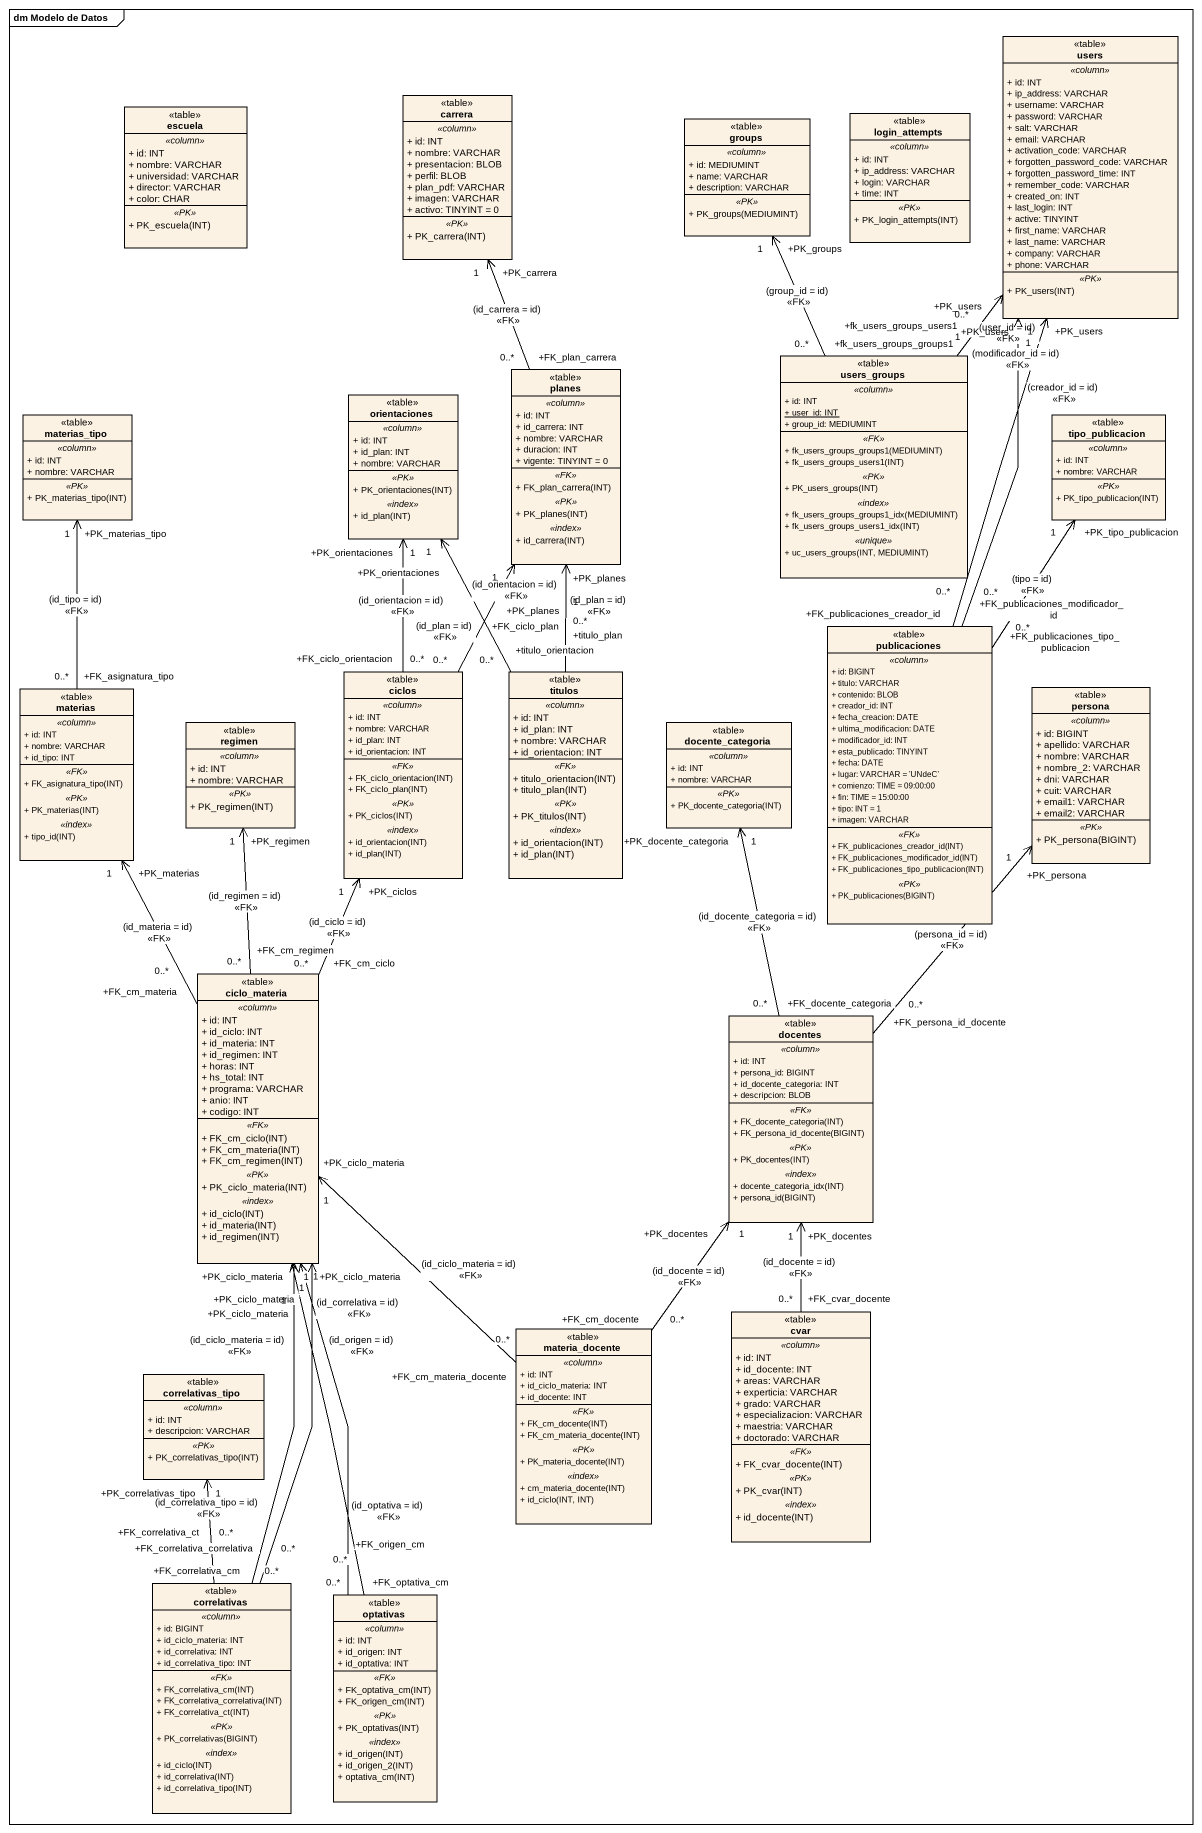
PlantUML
@startuml
mainframe dm Modelo de Datos
hide circle
hide empty members
skinparam classAttributeIconSize 0
class users <<table>> {
  .. <<column>> ..
  + id: INT
  + ip_address: VARCHAR
  + username: VARCHAR
  + password: VARCHAR
  + salt: VARCHAR
  + email: VARCHAR
  + activation_code: VARCHAR
  + forgotten_password_code: VARCHAR
  + forgotten_password_time: INT
  + remember_code: VARCHAR
  + created_on: INT
  + last_login: INT
  + active: TINYINT
  + first_name: VARCHAR
  + last_name: VARCHAR
  + company: VARCHAR
  + phone: VARCHAR
  .. <<PK>> ..
  + PK_users(INT)
}
class escuela <<table>> {
  .. <<column>> ..
  + id: INT
  + nombre: VARCHAR
  + universidad: VARCHAR
  + director: VARCHAR
  + color: CHAR
  .. <<PK>> ..
  + PK_escuela(INT)
}
class carrera <<table>> {
  .. <<column>> ..
  + id: INT
  + nombre: VARCHAR
  + presentacion: BLOB
  + perfil: BLOB
  + plan_pdf: VARCHAR
  + imagen: VARCHAR
  + activo: TINYINT = 0
  .. <<PK>> ..
  + PK_carrera(INT)
}
class login_attempts <<table>> {
  .. <<column>> ..
  + id: INT
  + ip_address: VARCHAR
  + login: VARCHAR
  + time: INT
  .. <<PK>> ..
  + PK_login_attempts(INT)
}
class groups <<table>> {
  .. <<column>> ..
  + id: MEDIUMINT
  + name: VARCHAR
  + description: VARCHAR
  .. <<PK>> ..
  + PK_groups(MEDIUMINT)
}
class users_groups <<table>> {
  .. <<column>> ..
  + id: INT
  {static} + user_id: INT
  + group_id: MEDIUMINT
  .. <<FK>> ..
  + fk_users_groups_groups1(MEDIUMINT)
  + fk_users_groups_users1(INT)
  .. <<PK>> ..
  + PK_users_groups(INT)
  .. <<index>> ..
  + fk_users_groups_groups1_idx(MEDIUMINT)
  + fk_users_groups_users1_idx(INT)
  .. <<unique>> ..
  + uc_users_groups(INT, MEDIUMINT)
}
class orientaciones <<table>> {
  .. <<column>> ..
  + id: INT
  + id_plan: INT
  + nombre: VARCHAR
  .. <<PK>> ..
  + PK_orientaciones(INT)
  .. <<index>> ..
  + id_plan(INT)
}
class planes <<table>> {
  .. <<column>> ..
  + id: INT
  + id_carrera: INT
  + nombre: VARCHAR
  + duracion: INT
  + vigente: TINYINT = 0
  .. <<FK>> ..
  + FK_plan_carrera(INT)
  .. <<PK>> ..
  + PK_planes(INT)
  .. <<index>> ..
  + id_carrera(INT)
}
class materias_tipo <<table>> {
  .. <<column>> ..
  + id: INT
  + nombre: VARCHAR
  .. <<PK>> ..
  + PK_materias_tipo(INT)
}
class tipo_publicacion <<table>> {
  .. <<column>> ..
  + id: INT
  + nombre: VARCHAR
  .. <<PK>> ..
  + PK_tipo_publicacion(INT)
}
class publicaciones <<table>> {
  .. <<column>> ..
  + id: BIGINT
  + titulo: VARCHAR
  + contenido: BLOB
  + creador_id: INT
  + fecha_creacion: DATE
  + ultima_modificacion: DATE
  + modificador_id: INT
  + esta_publicado: TINYINT
  + fecha: DATE
  + lugar: VARCHAR = 'UNdeC'
  + comienzo: TIME = 09:00:00
  + fin: TIME = 15:00:00
  + tipo: INT = 1
  + imagen: VARCHAR
  .. <<FK>> ..
  + FK_publicaciones_creador_id(INT)
  + FK_publicaciones_modificador_id(INT)
  + FK_publicaciones_tipo_publicacion(INT)
  .. <<PK>> ..
  + PK_publicaciones(BIGINT)
}
class ciclos <<table>> {
  .. <<column>> ..
  + id: INT
  + nombre: VARCHAR
  + id_plan: INT
  + id_orientacion: INT
  .. <<FK>> ..
  + FK_ciclo_orientacion(INT)
  + FK_ciclo_plan(INT)
  .. <<PK>> ..
  + PK_ciclos(INT)
  .. <<index>> ..
  + id_orientacion(INT)
  + id_plan(INT)
}
class titulos <<table>> {
  .. <<column>> ..
  + id: INT
  + id_plan: INT
  + nombre: VARCHAR
  + id_orientacion: INT
  .. <<FK>> ..
  + titulo_orientacion(INT)
  + titulo_plan(INT)
  .. <<PK>> ..
  + PK_titulos(INT)
  .. <<index>> ..
  + id_orientacion(INT)
  + id_plan(INT)
}
class materias <<table>> {
  .. <<column>> ..
  + id: INT
  + nombre: VARCHAR
  + id_tipo: INT
  .. <<FK>> ..
  + FK_asignatura_tipo(INT)
  .. <<PK>> ..
  + PK_materias(INT)
  .. <<index>> ..
  + tipo_id(INT)
}
class regimen <<table>> {
  .. <<column>> ..
  + id: INT
  + nombre: VARCHAR
  .. <<PK>> ..
  + PK_regimen(INT)
}
class docente_categoria <<table>> {
  .. <<column>> ..
  + id: INT
  + nombre: VARCHAR
  .. <<PK>> ..
  + PK_docente_categoria(INT)
}
class persona <<table>> {
  .. <<column>> ..
  + id: BIGINT
  + apellido: VARCHAR
  + nombre: VARCHAR
  + nombre_2: VARCHAR
  + dni: VARCHAR
  + cuit: VARCHAR
  + email1: VARCHAR
  + email2: VARCHAR
  .. <<PK>> ..
  + PK_persona(BIGINT)
}
class ciclo_materia <<table>> {
  .. <<column>> ..
  + id: INT
  + id_ciclo: INT
  + id_materia: INT
  + id_regimen: INT
  + horas: INT
  + hs_total: INT
  + programa: VARCHAR
  + anio: INT
  + codigo: INT
  .. <<FK>> ..
  + FK_cm_ciclo(INT)
  + FK_cm_materia(INT)
  + FK_cm_regimen(INT)
  .. <<PK>> ..
  + PK_ciclo_materia(INT)
  .. <<index>> ..
  + id_ciclo(INT)
  + id_materia(INT)
  + id_regimen(INT)
}
class docentes <<table>> {
  .. <<column>> ..
  + id: INT
  + persona_id: BIGINT
  + id_docente_categoria: INT
  + descripcion: BLOB
  .. <<FK>> ..
  + FK_docente_categoria(INT)
  + FK_persona_id_docente(BIGINT)
  .. <<PK>> ..
  + PK_docentes(INT)
  .. <<index>> ..
  + docente_categoria_idx(INT)
  + persona_id(BIGINT)
}
class materia_docente <<table>> {
  .. <<column>> ..
  + id: INT
  + id_ciclo_materia: INT
  + id_docente: INT
  .. <<FK>> ..
  + FK_cm_docente(INT)
  + FK_cm_materia_docente(INT)
  .. <<PK>> ..
  + PK_materia_docente(INT)
  .. <<index>> ..
  + cm_materia_docente(INT)
  + id_ciclo(INT, INT)
}
class cvar <<table>> {
  .. <<column>> ..
  + id: INT
  + id_docente: INT
  + areas: VARCHAR
  + experticia: VARCHAR
  + grado: VARCHAR
  + especializacion: VARCHAR
  + maestria: VARCHAR
  + doctorado: VARCHAR
  .. <<FK>> ..
  + FK_cvar_docente(INT)
  .. <<PK>> ..
  + PK_cvar(INT)
  .. <<index>> ..
  + id_docente(INT)
}
class correlativas_tipo <<table>> {
  .. <<column>> ..
  + id: INT
  + descripcion: VARCHAR
  .. <<PK>> ..
  + PK_correlativas_tipo(INT)
}
class correlativas <<table>> {
  .. <<column>> ..
  + id: BIGINT
  + id_ciclo_materia: INT
  + id_correlativa: INT
  + id_correlativa_tipo: INT
  .. <<FK>> ..
  + FK_correlativa_cm(INT)
  + FK_correlativa_correlativa(INT)
  + FK_correlativa_ct(INT)
  .. <<PK>> ..
  + PK_correlativas(BIGINT)
  .. <<index>> ..
  + id_ciclo(INT)
  + id_correlativa(INT)
  + id_correlativa_tipo(INT)
}
class optativas <<table>> {
  .. <<column>> ..
  + id: INT
  + id_origen: INT
  + id_optativa: INT
  .. <<FK>> ..
  + FK_optativa_cm(INT)
  + FK_origen_cm(INT)
  .. <<PK>> ..
  + PK_optativas(INT)
  .. <<index>> ..
  + id_origen(INT)
  + id_origen_2(INT)
  + optativa_cm(INT)
}
users_groups "+fk_users_groups_users1\n0..*" -up-> "+PK_users\n1" users : (user_id = id)\n<<FK>>
users_groups "+fk_users_groups_groups1\n0..*" -up-> "+PK_groups\n1" groups : (group_id = id)\n<<FK>>
planes "+FK_plan_carrera\n0..*" -up-> "+PK_carrera\n1" carrera : (id_carrera = id)\n<<FK>>
publicaciones "+FK_publicaciones_creador_id\n0..*" -up-> "+PK_users\n1" users : (creador_id = id)\n<<FK>>
publicaciones "+FK_publicaciones_modificador_id\n0..*" -up-> "+PK_users\n1" users : (modificador_id = id)\n<<FK>>
publicaciones "+FK_publicaciones_tipo_publicacion\n0..*" -up-> "+PK_tipo_publicacion\n1" tipo_publicacion : (tipo = id)\n<<FK>>
ciclos "+FK_ciclo_orientacion\n0..*" -up-> "+PK_orientaciones\n1" orientaciones : (id_orientacion = id)\n<<FK>>
ciclos "+FK_ciclo_plan\n0..*" -up-> "+PK_planes\n1" planes : (id_plan = id)\n<<FK>>
titulos "+titulo_orientacion\n0..*" -up-> "+PK_orientaciones\n1" orientaciones : (id_orientacion = id)\n<<FK>>
titulos "+titulo_plan\n0..*" -up-> "+PK_planes\n1" planes : (id_plan = id)\n<<FK>>
materias "+FK_asignatura_tipo\n0..*" -up-> "+PK_materias_tipo\n1" materias_tipo : (id_tipo = id)\n<<FK>>
ciclo_materia "+FK_cm_ciclo\n0..*" -up-> "+PK_ciclos\n1" ciclos : (id_ciclo = id)\n<<FK>>
ciclo_materia "+FK_cm_materia\n0..*" -up-> "+PK_materias\n1" materias : (id_materia = id)\n<<FK>>
ciclo_materia "+FK_cm_regimen\n0..*" -up-> "+PK_regimen\n1" regimen : (id_regimen = id)\n<<FK>>
docentes "+FK_docente_categoria\n0..*" -up-> "+PK_docente_categoria\n1" docente_categoria : (id_docente_categoria = id)\n<<FK>>
docentes "+FK_persona_id_docente\n0..*" -up-> "+PK_persona\n1" persona : (persona_id = id)\n<<FK>>
materia_docente "+FK_cm_materia_docente\n0..*" -up-> "+PK_ciclo_materia\n1" ciclo_materia : (id_ciclo_materia = id)\n<<FK>>
materia_docente "+FK_cm_docente\n0..*" -up-> "+PK_docentes\n1" docentes : (id_docente = id)\n<<FK>>
cvar "+FK_cvar_docente\n0..*" -up-> "+PK_docentes\n1" docentes : (id_docente = id)\n<<FK>>
correlativas "+FK_correlativa_cm\n0..*" -up-> "+PK_ciclo_materia\n1" ciclo_materia : (id_ciclo_materia = id)\n<<FK>>
correlativas "+FK_correlativa_correlativa\n0..*" -up-> "+PK_ciclo_materia\n1" ciclo_materia : (id_correlativa = id)\n<<FK>>
correlativas "+FK_correlativa_ct\n0..*" -up-> "+PK_correlativas_tipo\n1" correlativas_tipo : (id_correlativa_tipo = id)\n<<FK>>
optativas "+FK_optativa_cm\n0..*" -up-> "+PK_ciclo_materia\n1" ciclo_materia : (id_optativa = id)\n<<FK>>
optativas "+FK_origen_cm\n0..*" -up-> "+PK_ciclo_materia\n1" ciclo_materia : (id_origen = id)\n<<FK>>
@enduml
